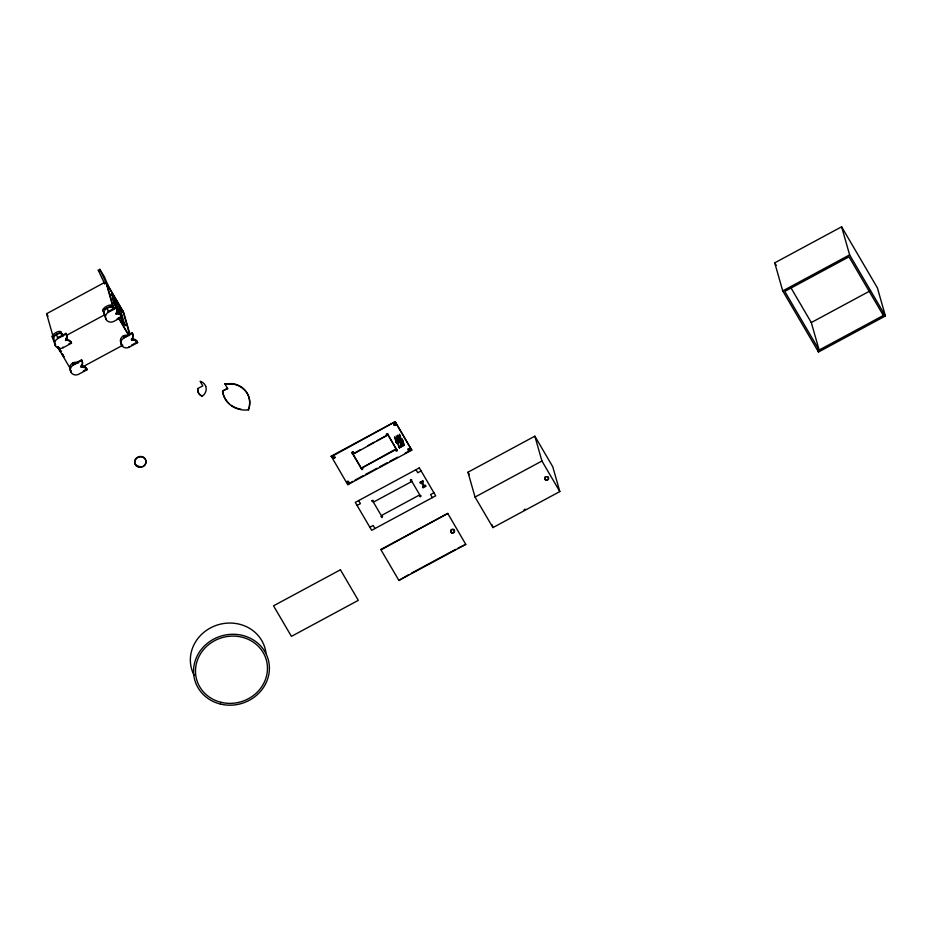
<?xml version="1.0" encoding="UTF-8"?>
<svg xmlns="http://www.w3.org/2000/svg" width="932" height="932" viewBox="0 0 932 932"><rect width="100%" height="100%" fill="white"/><g stroke="black" fill="none" stroke-linecap="round" stroke-linejoin="round"><path stroke-width="1.4" d="M60.895 333.773A5.72 5.289 -15.9 0 1 62.246 334.297L60.906 332.002A4.951 1.841 -30.4 0 0 56.037 332.514A4.951 1.841 -30.4 0 0 52.215 336.673L55.431 345.842A5.72 5.289 -15.9 0 0 63.131 347.718L71.496 343.221L70.89 342.23A5.406 4.998 -15.9 0 0 65.461 340.436L66.708 338.433L66.778 336.033M66.859 337.873L66.626 334.903M112.085 307.374A4.951 1.841 -30.4 0 1 112.923 307.968L111.572 305.673A4.951 1.841 -30.4 0 0 106.714 306.185A4.951 1.841 -30.4 0 0 102.893 310.356L106.108 319.513A5.72 5.289 -15.9 0 0 113.809 321.4L122.162 316.892L121.568 315.913A5.406 4.998 -15.9 0 0 116.139 314.107L117.152 312.651L117.304 308.574M117.152 312.651L117.607 309.843L116.593 307.024L108.24 311.533A5.72 5.289 -15.9 0 1 109.626 310.985M65.857 339.982L66.498 337.733L66.708 338.433M395.599 449.667C397.009 447.523 398.22 452.148 395.937 450.948C395.506 448.315 398.407 451.228 395.657 450.238M116.139 314.107L116.675 312.465L116.873 313.175M60.242 351.667L59.543 350.013M408.694 448.805C409.998 450.622 408.519 449.375 409.544 448.793M525.077 509.163L524.005 509.862M54.592 341.788L46.6 313.711L104.535 282.501M99.083 270.851L98.151 269.942L104.605 283.736L106.132 282.909L99.677 269.115L104.454 276.851L107.902 285.343M112.795 303.145L115.23 301.84M114.391 303.797L116.815 302.492L117.35 303.401L116.617 301.782M113.704 305.37L116.139 304.053M66.941 336.161L65.927 333.353L57.563 337.85A5.72 5.289 -15.9 0 1 60.429 337.116M55.431 345.842A5.72 5.289 -15.9 0 1 57.761 338.561L66.125 334.052L65.927 333.353M106.108 319.513A5.72 5.289 -15.9 0 1 108.438 312.232L116.803 307.735L117.327 308.737M67.197 334.996L104.978 314.643M117.502 310.717L120.31 309.308L112.096 295.304L115.545 307.409M116.64 312.803L119.156 311.451M57.97 347.601L58.879 348.207M58.763 348.638L58.436 347.997L58.914 348.347M57.912 347.368L58.506 348.125M68.898 343.803L71.286 342.51L70.692 341.531A5.406 4.998 -15.9 0 0 65.869 339.632M58.774 348.964L59.834 349.861L59.054 348.486M117.187 318.767L121.964 316.193L121.37 315.202A5.406 4.998 -15.9 0 0 115.941 313.408M60.207 351.655L61.512 351.014M123.187 324.825L124.515 324.103L120.31 309.308M87.072 369.724L85.127 367.627L81.037 366.952L80.839 366.241L84.929 366.928L87.072 369.724L78.707 374.233A5.72 5.289 -15.9 0 1 71.007 372.357A5.72 5.289 -15.9 0 1 73.337 365.064L81.701 360.567L81.503 359.857L73.139 364.365A5.72 5.289 -15.9 0 1 76.005 363.631M137.109 341.392L137.633 342.661L129.28 347.158A5.72 5.289 -15.9 0 1 121.579 345.283A5.72 5.289 -15.9 0 1 123.909 338.001L132.274 333.493L132.064 332.794L123.711 337.302A5.72 5.289 -15.9 0 1 126.577 336.557M82.564 366.905L122.873 345.19M83.286 370.959L86.862 369.025M131.47 345.178L137.435 341.962L134.977 339.586L131.412 339.178L131.61 339.877L135.699 340.564L137.633 342.661M205.762 386.407A9.122 8.423 -15.9 0 1 202.256 396.182A7.782 7.188 -15.9 0 1 197.794 388.551L202.803 385.848L200.124 381.258A9.122 8.423 -15.9 0 1 205.098 385.009L205.762 386.419M222.55 391.102L227.559 388.399L222.55 391.102A23.871 22.053 -15.9 0 0 229.004 403.486M331.198 456.167L395.238 421.66L411.769 450.179L347.729 484.675L331.198 456.167L331.361 456.727L395.238 421.66M376.738 440.871L388.062 434.766L396.426 449.329L361.173 468.318L352.972 454.315C356.397 447.942 344.817 459.231 360.369 449.69M367.919 445.613L374.221 442.222M352.972 454.315L388.062 434.766M397.183 437.842L398.791 440.591L400.795 439.508M396.787 436.805L398.383 442.42L396.717 443.317L396.182 442.409L397.848 441.5L396.251 435.885M399.898 435.127L401.494 440.743L399.828 441.652L399.292 440.731L400.958 439.834L399.362 434.219M399.968 441.116L401.575 446.731L399.397 447.908L398.861 446.987L401.04 445.811L399.432 440.207M402.577 439.718L404.185 445.333L402.507 446.23L401.972 445.31L403.638 444.413L402.042 438.797M361.173 468.318L396.263 448.77M352.692 481.355L347.729 484.675M355.255 479.98L362.944 475.833M365.495 474.458L377.029 468.248M379.592 466.862L387.281 462.726M389.832 461.34L397.521 457.204M405.21 453.068L411.618 449.608M774.737 262.847L841.619 226.802L877.408 287.895L885.4 315.971L818.506 352.005L782.729 290.912L774.737 262.847L776.193 265.34M357.072 505.435L360.416 503.63L358.622 500.577M421.113 470.928L417.769 472.734L415.987 469.67M782.729 290.912L849.623 254.879L841.619 226.802M467.969 472.209L534.851 436.176L552.746 466.722L559.817 491.56L492.935 527.594L475.04 497.059L467.969 472.209L469.39 474.656M369.864 527.267L373.208 525.473L375.002 528.526M433.904 492.772L430.561 494.566L432.355 497.618M475.04 497.059L541.935 461.014L534.851 436.176M380.885 549.461L447.768 513.427L465.779 544.393L398.896 580.426L381.002 549.88L447.768 513.427M882.557 312.721L883.35 315.47L819.135 350.059L811.294 322.554L870.476 290.668M408.868 574.566L398.896 580.426M411.396 573.203L455.562 549.414M458.09 548.051L465.779 544.393M348.265 481.355C348.417 483.358 348.556 482.159 348.731 481.401M222.666 391.522A23.871 22.053 -15.9 0 0 248.471 409.847A21.401 19.77 -15.9 0 0 232.383 384.007L224.88 383.821L232.266 383.588A21.401 19.77 -15.9 0 1 249.333 406.049M127.637 335.322A5.72 5.289 -15.9 0 0 120.974 343.174L121.836 344.269M78.428 362.909A5.72 5.289 -15.9 0 0 70.401 370.249L71.275 371.344M106.749 285.041L107.378 286.194M62.269 353.729L62.84 354.603M63.819 356.874L62.129 353.647M58.11 347.869L58.506 348.51M58.052 347.088L59.485 349.675M58.401 346.949L59.147 348.312M58.809 347.718L58.192 347.31L58.856 348.463M849.623 254.879L885.4 315.971M883.35 315.47L848.994 256.824L784.779 291.413L819.135 350.059M790.837 287.615L811.294 322.554M541.935 461.014L559.817 491.56M395.401 422.231L411.769 450.179M400.958 439.834L401.494 440.743M403.638 444.413L404.185 445.333M397.556 438.203L398.791 440.591M401.04 445.811L401.575 446.731M397.848 441.5L398.383 442.42M388.225 435.326L396.426 449.329M352.809 453.756L361.022 467.759M224.88 383.821L227.676 388.819M123.129 311.707L106.667 283.608L113.972 309.179M113.564 295.898L114.415 297.914M114.741 298.59L117.152 302.702M114.671 298.822L113.879 296.993L116.989 302.096M112.131 298.357L118.97 310.03L120.111 314.061M132.274 333.493L132.833 334.495A5.406 4.998 -15.9 0 1 131.61 339.877M117.001 311.265L118.364 313.606M120.414 317.101L124.515 324.103M118.62 317.812L129.024 335.602M118.807 318.441L128.826 335.555M66.125 334.052L66.661 335.066M81.701 360.567L82.261 361.569A5.406 4.998 -15.9 0 1 81.037 366.952M46.6 313.711L48.033 316.158M58.693 348.417L59.24 349.465M57.458 346.669L70.343 368.664M120.927 310.321C119.809 308.655 122.069 312.302 120.892 310.554M58.367 347.997L57.924 347.135M58.378 348.149L59.415 350.106M59.229 349.349L59.59 350.001M59.473 348.918L59.893 349.628M107.203 286.089L106.714 285.239M119.785 311.405L119.203 310.519M63.318 355.453L63.854 356.595M59.776 349.512L60.207 350.281M59.368 349.535L60.277 351.609M59.753 349.803L60.126 350.63M113.04 308.981L111.572 305.673L102.893 310.356L104.838 314.76M62.852 336.405L60.906 332.002L52.215 336.673L53.555 338.98A4.951 1.841 -30.4 0 1 53.578 338.421M386.314 434.23L387.269 434.755L387.863 433.834M60.207 350.84L60.755 351.947L60.44 350.98M817.748 349.325L818.506 352.005M492.143 524.832L492.935 527.594M401.226 441.733L402.507 446.23M400.376 439.694L401.972 445.31M398.22 436.036L399.828 441.652M397.684 435.116L399.292 440.731M397.801 442.292L399.397 447.908M397.58 442.49L398.861 446.987M395.11 437.702L396.717 443.317M394.574 436.793L396.182 442.409M248.471 409.847L248.355 409.428A21.401 19.77 -15.9 0 0 249.077 407.191M136.818 340.995L137.016 341.695M136.422 340.576L136.62 341.275M135.979 340.192L136.177 340.891M135.501 339.865L135.699 340.564M134.977 339.586L135.175 340.285M134.418 339.365L134.616 340.063M132.74 334.297L132.064 332.794L132.635 333.796A5.406 4.998 -15.9 0 1 132.868 336.627M133.835 339.201L134.033 339.9M133.241 339.108L133.439 339.807M132.635 339.062L132.833 339.772M132.018 339.085L132.216 339.796M129.863 334.052L123.688 312.36L105.805 281.779L113.413 308.562M123.071 311.591L129.641 334.565M122.162 316.892L121.498 315.389L121.696 316.088M116.244 300.477L116.442 301.176M120.88 316.752L122.803 323.486M116.36 301.339L116.116 300.5L114.776 301.222L115.02 302.061M129.07 346.459L129.28 347.158M117.129 308.038L117.607 309.843M116.593 307.024L117.129 308.294M117.455 309.704L117.653 310.403M117.432 310.274L117.63 310.985M117.339 310.845L117.537 311.556M117.176 311.405L117.374 312.115M123.304 335.893L123.909 338.001M116.337 312.954L116.535 313.665M104.279 282.594L104.605 283.736M120.974 343.174L121.579 345.283M107.238 308.026L108.438 312.232M137.179 465.918L140.138 467.06A5.72 5.289 -15.9 0 0 141.606 466.862M137.645 465.895A2.586 2.388 -15.9 0 1 136.165 465.534L136.037 465.08A2.586 2.388 -15.9 0 0 136.375 465.254M86.536 368.455L86.734 369.154M86.245 368.058L86.443 368.769M85.849 367.639L86.059 368.338M85.418 367.266L85.616 367.965M84.929 366.928L85.127 367.627M84.404 366.649L84.602 367.359M83.845 366.427L84.043 367.138M82.167 361.36L81.503 359.857L82.063 360.859A5.406 4.998 -15.9 0 1 82.389 363.119M83.263 366.276L83.472 366.975M82.668 366.171L82.866 366.87M82.063 366.136L82.261 366.835M81.445 366.16L81.643 366.858M71.496 343.221L70.82 341.718L71.018 342.417M66.452 334.355L66.836 335.602M66.254 333.924L66.452 334.623M66.754 336.603L66.953 337.302M66.277 338.269L66.487 338.98M65.997 338.794L66.195 339.493M72.743 362.967L73.337 365.064M70.401 370.249L71.007 372.357M62.933 347.019L63.131 347.718M56.561 334.343L57.761 338.561M60.254 351.003L60.545 351.294M66.743 335.462L66.976 336.732M194.182 675.374A38.142 35.241 -15.9 0 1 217.587 624.929A38.142 35.241 -15.9 0 1 265.946 652.889M451.647 529.423A1.911 1.759 -15.9 0 1 454.432 530.786A1.911 1.759 -15.9 0 1 451.834 532.626A1.911 1.759 -15.9 0 1 451.239 529.714M547.958 476.858A1.911 1.759 -15.9 0 1 547.468 479.654A1.911 1.759 -15.9 0 1 544.731 478.594M544.766 477.673A1.911 1.759 -15.9 0 1 545.686 476.59M395.634 423.466A1.34 1.235 -15.9 0 1 393.77 425.178M393.339 423.478A1.34 1.235 -15.9 0 1 393.84 423.023M348.976 482.753A1.34 1.235 -15.9 0 1 347.077 481.378M409.672 450.051A1.34 1.235 -15.9 0 1 409.008 450.226M335.031 457.111A1.34 1.235 -15.9 0 1 333.062 457.88M332.631 456.191A1.34 1.235 -15.9 0 1 333.143 455.725M349.034 482.974A1.34 1.235 -15.9 0 1 347.275 481.285M335.089 457.321A1.34 1.235 -15.9 0 1 334.448 458.078M409.731 450.261A1.34 1.235 -15.9 0 1 407.832 448.886M395.692 423.676A1.34 1.235 -15.9 0 1 394.83 425.505M393.397 423.699A1.34 1.235 -15.9 0 1 393.898 423.233M202.256 396.182A7.782 7.188 -15.9 0 1 197.782 388.551M241.272 409.334A23.871 22.053 -15.9 0 1 231.252 405.315M136.165 465.534A5.72 5.289 -15.9 0 1 136.806 457.694A5.72 5.289 -15.9 0 1 145.077 458.649A5.72 5.289 -15.9 0 1 143.004 466.326M139.649 466.443A3.646 3.367 -15.9 0 1 138.076 466.559M53.8 337.594A5.72 5.289 -15.9 0 1 59.427 333.609M55.699 344.828A5.72 5.289 -15.9 0 1 54.825 343.733M61.407 333.703A4.951 1.841 -30.4 0 1 62.246 334.297M104.477 311.276A5.72 5.289 -15.9 0 0 104.233 312.651A4.951 1.841 -30.4 0 1 104.244 312.103M105.083 309.983A5.72 5.289 -15.9 0 1 111.572 307.455M82.296 363.69A5.406 4.998 -15.9 0 1 81.608 365.309M81.247 365.798A5.406 4.998 -15.9 0 1 80.839 366.241M132.472 337.733A5.406 4.998 -15.9 0 1 131.412 339.178M333.341 457.216C334.67 458.393 334.134 455.841 333.283 457.297M352.016 452.335C352.937 455.189 354.405 450.284 352.016 452.335M361.278 468.155C362.21 471.01 363.678 466.105 361.278 468.155M361.441 468.714C362.362 471.569 363.83 466.664 361.441 468.714M371.95 500.775C372.87 503.63 374.338 498.725 371.95 500.775M386.489 434.405C387.409 437.259 388.877 432.355 386.489 434.405M393.945 424.165C395.075 425.912 395.18 423.629 393.945 424.165M381.223 516.596C382.143 519.45 383.611 514.546 381.223 516.596M410.406 480.062C411.338 482.904 412.806 478 410.406 480.062M419.68 495.882C420.6 498.737 422.068 493.82 419.68 495.882M419.33 467.876L355.278 502.383L371.658 530.32L435.698 495.824L419.33 467.876M411.874 481.436L373.406 502.15L381.281 515.594L419.75 494.869L411.874 481.436M420.833 481.832L419.831 482.368L420.367 483.289L421.369 482.741L420.833 481.832M422.779 480.784L421.777 481.32L422.312 482.24L423.314 481.704L422.779 480.784M422.58 482.694L421.637 483.207L423.256 485.956L424.188 485.444L422.58 482.694M423.524 486.411L422.522 486.947L423.058 487.867L424.06 487.331L423.524 486.411M425.458 485.362L424.456 485.91L424.992 486.819L425.994 486.283L425.458 485.362M340.425 569.79L273.53 605.823L291.425 636.37L358.307 600.336L340.425 569.79M107.18 284.703L108.427 287.033L107.25 284.773M121.754 309.587L123.012 311.929L121.754 309.587M111.316 293.953L112.026 295.316L111.316 293.953M124.69 324.173L125.401 325.536L124.69 324.173M220.476 704.068A38.142 35.241 -15.9 0 0 268.404 660.229A38.142 35.241 -15.9 0 0 205.529 644.897A38.142 35.241 -15.9 0 0 220.476 704.068M221.035 702.309A36.185 33.435 -15.9 0 0 266.517 660.718A36.185 33.435 -15.9 0 0 206.857 646.167A36.185 33.435 -15.9 0 0 221.035 702.309M452.102 533.092A1.911 1.759 -15.9 0 0 454.501 530.902A1.911 1.759 -15.9 0 0 451.356 530.133A1.911 1.759 -15.9 0 0 452.102 533.092M546.14 480.26A1.911 1.759 -15.9 0 0 548.54 478.069A1.911 1.759 -15.9 0 0 545.395 477.3A1.911 1.759 -15.9 0 0 546.14 480.26M138.763 467.235A5.72 5.289 -15.9 0 0 145.951 460.653A5.72 5.289 -15.9 0 0 136.526 458.358A5.72 5.289 -15.9 0 0 138.763 467.235"/></g></svg>
